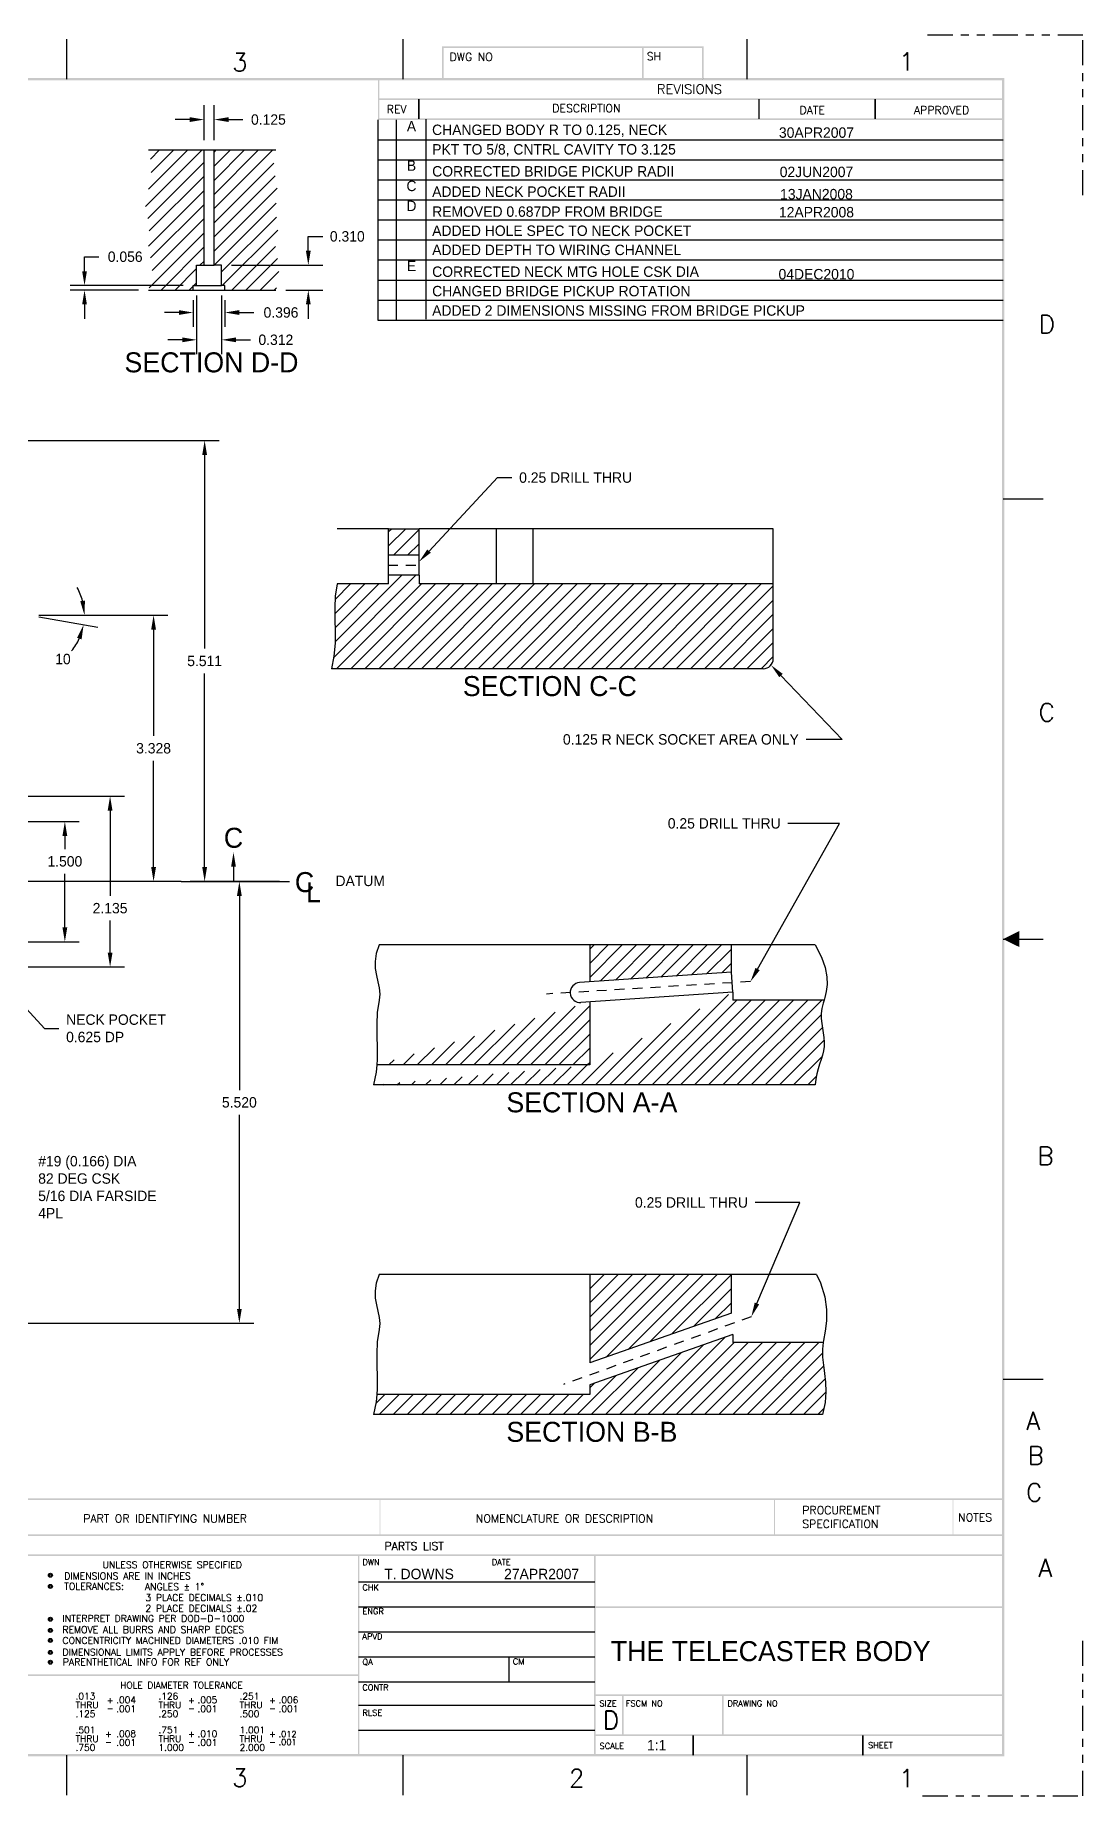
# Model space of a CAD drawing. Extents: x -2.7 to 56.6, y -23.6 to -1.4.
# Drawn here: x 18.24 to 31.32, y -23.6 to -1.6 of the extents above; entities that cross this region are included whole.
import ezdxf
from ezdxf.enums import TextEntityAlignment as Align

# ---------------------------------------------------------------- set-up
doc = ezdxf.new("R2010")
doc.units = 0
doc.header["$LTSCALE"] = 0.25
doc.header["$MEASUREMENT"] = 0
doc.linetypes.add('DASHED', pattern=[0.75, 0.5, -0.25])
doc.linetypes.add('PHANTOM', pattern=[2.5, 1.25, -0.25, 0.25, -0.25, 0.25, -0.25])
doc.layers.get('0').update_dxf_attribs({"color": 230, "linetype": 'CONTINUOUS'})
doc.layers.get('DEFPOINTS').update_dxf_attribs({"linetype": 'CONTINUOUS'})
for name, color, linetype in [('CON1', 3, 'CONTINUOUS'), ('DIM', 40, 'CONTINUOUS'), ('DRILL', 3, 'DASHED'), ('FORMAT', 5, 'CONTINUOUS'), ('OUTLINE', 7, 'CONTINUOUS')]:
    doc.layers.add(name, color=color, linetype=linetype)
doc.styles.add('MDA2', font='SIMPLEX.SHX')
doc.dimstyles.get("Standard").update_dxf_attribs({"dimtxt": 0.18, "dimasz": 0.18, "dimexe": 0.18, "dimexo": 0.0625, "dimgap": 0.09, "dimtad": 0, "dimtih": 1, "dimtoh": 1, "dimdec": 4, "dimzin": 0, "dimtxsty": 'STANDARD', "dimcen": 0.09, "dimazin": 3, "dimtfac": 1, "dimtdec": 4, "dimtofl": 0, "dimtmove": 0, "dimatfit": 3, "dimtolj": 1, "dimtzin": 0})
pattern_1 = [(45, (0.02738, 0.68423), (-0.08838835, 0.08838835), [])]
pattern_2 = [(45, (-0.52615, -0.01594), (-0.08838835, 0.08838835), [])]

# ---------------------------------------------------------------- blocks, each defined once
blk = doc.blocks.new('*D13')
at = {"color": 0, "linetype": 'BYBLOCK'}
for p, q in [((19.08, -8.758), (20.693, -8.758)), ((20.513, -8.938), (20.513, -10.267)), ((20.513, -11.906), (20.513, -10.577)), ((20.731, -12.086), (20.333, -12.086))]:
    blk.add_line(p, q, dxfattribs=at)
for points in [[(20.483, -8.938), (20.543, -8.938), (20.513, -8.758)], [(20.483, -11.906), (20.543, -11.906), (20.513, -12.086)]]:
    blk.add_solid(points, dxfattribs=at)
at = {"layer": 'DEFPOINTS', "color": 0, "linetype": 'BYBLOCK'}
for p in [(18.955, -8.758), (20.513, -12.086), (20.856, -12.086)]:
    blk.add_point(p, dxfattribs=at)
at = {"color": 0, "linetype": 'BYBLOCK', "insert": (20.513, -10.422), "char_height": 0.13, "attachment_point": 5}
blk.add_mtext('\\A1;3.328', dxfattribs=at)
blk = doc.blocks.new('*D14')
at = {"color": 0, "linetype": 'BYBLOCK'}
for p, q in [((19.078, -8.78), (19.817, -8.91)), ((19.205, -8.758), (19.83, -8.758))]:
    blk.add_line(p, q, dxfattribs=at)
for start, end in [(14.888, 29.776), (320.224, 335.112)]:
    blk.add_arc((18.955, -8.758), 0.695, start, end, dxfattribs=at)
for points in [[(19.656, -8.576), (19.597, -8.584), (19.65, -8.758)], [(19.557, -9.042), (19.614, -9.06), (19.639, -8.879)]]:
    blk.add_solid(points, dxfattribs=at)
at = {"layer": 'DEFPOINTS', "color": 0, "linetype": 'BYBLOCK'}
for p in [(18.217, -8.628), (18.955, -8.758), (18.955, -8.758), (19.08, -8.758), (19.649, -8.799)]:
    blk.add_point(p, dxfattribs=at)
at = {"color": 0, "linetype": 'BYBLOCK', "insert": (19.381, -9.307), "char_height": 0.13, "attachment_point": 5}
blk.add_mtext('\\A1;10', dxfattribs=at)
blk = doc.blocks.new('*D33')
at = {"color": 0, "linetype": 'BYBLOCK'}
for p, q in [((18.636, -11.338), (19.585, -11.338)), ((19.405, -11.518), (19.405, -11.68)), ((19.405, -12.658), (19.405, -11.99)), ((18.636, -12.838), (19.585, -12.838))]:
    blk.add_line(p, q, dxfattribs=at)
for points in [[(19.375, -11.518), (19.435, -11.518), (19.405, -11.338)], [(19.375, -12.658), (19.435, -12.658), (19.405, -12.838)]]:
    blk.add_solid(points, dxfattribs=at)
at = {"layer": 'DEFPOINTS', "color": 0, "linetype": 'BYBLOCK'}
for p in [(18.511, -11.338), (19.405, -11.338), (18.511, -12.838)]:
    blk.add_point(p, dxfattribs=at)
at = {"color": 0, "linetype": 'BYBLOCK', "insert": (19.405, -11.835), "char_height": 0.13, "attachment_point": 5}
blk.add_mtext('\\A1;1.500', dxfattribs=at)
blk = doc.blocks.new('*D35')
at = {"color": 0, "linetype": 'BYBLOCK'}
for p, q in [((18.853, -11.02), (20.15, -11.02)), ((19.97, -11.2), (19.97, -12.265)), ((19.97, -12.974), (19.97, -12.575)), ((18.834, -13.154), (20.15, -13.154))]:
    blk.add_line(p, q, dxfattribs=at)
for points in [[(19.94, -11.2), (20, -11.2), (19.97, -11.02)], [(19.94, -12.974), (20, -12.974), (19.97, -13.154)]]:
    blk.add_solid(points, dxfattribs=at)
at = {"layer": 'DEFPOINTS', "color": 0, "linetype": 'BYBLOCK'}
for p in [(18.728, -11.02), (18.709, -13.154), (19.97, -13.154)]:
    blk.add_point(p, dxfattribs=at)
at = {"color": 0, "linetype": 'BYBLOCK', "insert": (19.97, -12.42), "char_height": 0.13, "attachment_point": 5}
blk.add_mtext('\\A1;2.135', dxfattribs=at)
blk = doc.blocks.new('*D50')
at = {"color": 0, "linetype": 'BYBLOCK'}
for p, q in [((17.023, -6.576), (21.331, -6.576)), ((21.151, -6.756), (21.151, -9.176)), ((21.151, -11.906), (21.151, -9.486)), ((22.085, -12.086), (20.971, -12.086))]:
    blk.add_line(p, q, dxfattribs=at)
for points in [[(21.121, -6.756), (21.181, -6.756), (21.151, -6.576)], [(21.121, -11.906), (21.181, -11.906), (21.151, -12.086)]]:
    blk.add_solid(points, dxfattribs=at)
at = {"layer": 'DEFPOINTS', "color": 0, "linetype": 'BYBLOCK'}
for p in [(16.898, -6.576), (21.151, -12.086), (22.21, -12.086)]:
    blk.add_point(p, dxfattribs=at)
at = {"color": 0, "linetype": 'BYBLOCK', "insert": (21.151, -9.331), "char_height": 0.13, "attachment_point": 5}
blk.add_mtext('\\A1;5.511', dxfattribs=at)
blk = doc.blocks.new('*D51')
at = {"color": 0, "linetype": 'BYBLOCK'}
for p, q in [((21.286, -12.177), (20.605, -12.177)), ((20.785, -12.357), (20.785, -14.782)), ((20.785, -17.517), (20.785, -15.092)), ((16.275, -17.697), (20.965, -17.697))]:
    blk.add_line(p, q, dxfattribs=at)
for points in [[(20.755, -12.357), (20.815, -12.357), (20.785, -12.177)], [(20.755, -17.517), (20.815, -17.517), (20.785, -17.697)]]:
    blk.add_solid(points, dxfattribs=at)
at = {"layer": 'DEFPOINTS', "color": 0, "linetype": 'BYBLOCK'}
for p in [(20.785, -12.177), (21.411, -12.177), (16.15, -17.697)]:
    blk.add_point(p, dxfattribs=at)
at = {"color": 0, "linetype": 'BYBLOCK', "insert": (20.785, -14.937), "char_height": 0.13, "attachment_point": 5}
blk.add_mtext('\\A1;5.520', dxfattribs=at)
blk = doc.blocks.new('*D54')
at = {"color": 0, "linetype": 'BYBLOCK'}
for p, q in [((19.109, -4.861), (19.109, -4.681)), ((19.109, -4.681), (19.289, -4.681)), ((20.342, -5.041), (18.929, -5.041)), ((19.782, -5.097), (18.929, -5.097)), ((19.109, -5.277), (19.109, -5.457))]:
    blk.add_line(p, q, dxfattribs=at)
for points in [[(19.079, -4.861), (19.139, -4.861), (19.109, -5.041)], [(19.079, -5.277), (19.139, -5.277), (19.109, -5.097)]]:
    blk.add_solid(points, dxfattribs=at)
at = {"layer": 'DEFPOINTS', "color": 0, "linetype": 'BYBLOCK'}
for p in [(19.109, -5.041), (20.467, -5.041), (19.907, -5.097)]:
    blk.add_point(p, dxfattribs=at)
at = {"color": 0, "linetype": 'BYBLOCK', "insert": (19.617, -4.681), "char_height": 0.13, "attachment_point": 5}
blk.add_mtext('\\A1;0.056', dxfattribs=at)
blk = doc.blocks.new('*D55')
at = {"color": 0, "linetype": 'BYBLOCK'}
for p, q in [((22.247, -4.798), (22.247, -4.618)), ((22.247, -4.618), (22.427, -4.618)), ((21.289, -4.978), (22.427, -4.978)), ((21.967, -5.288), (22.427, -5.288)), ((22.247, -5.468), (22.247, -5.648))]:
    blk.add_line(p, q, dxfattribs=at)
for points in [[(22.217, -4.798), (22.277, -4.798), (22.247, -4.978)], [(22.217, -5.468), (22.277, -5.468), (22.247, -5.288)]]:
    blk.add_solid(points, dxfattribs=at)
at = {"layer": 'DEFPOINTS', "color": 0, "linetype": 'BYBLOCK'}
for p in [(21.164, -4.978), (22.247, -4.978), (21.842, -5.288)]:
    blk.add_point(p, dxfattribs=at)
at = {"color": 0, "linetype": 'BYBLOCK', "insert": (22.734, -4.618), "char_height": 0.13, "attachment_point": 5}
blk.add_mtext('\\A1;0.310', dxfattribs=at)
blk = doc.blocks.new('*D56')
at = {"color": 0, "linetype": 'BYBLOCK'}
for p, q in [((20.81, -5.413), (20.81, -5.749)), ((21.206, -5.413), (21.206, -5.749)), ((20.63, -5.569), (20.45, -5.569)), ((21.386, -5.569), (21.566, -5.569))]:
    blk.add_line(p, q, dxfattribs=at)
for points in [[(20.63, -5.539), (20.63, -5.599), (20.81, -5.569)], [(21.386, -5.539), (21.386, -5.599), (21.206, -5.569)]]:
    blk.add_solid(points, dxfattribs=at)
at = {"layer": 'DEFPOINTS', "color": 0, "linetype": 'BYBLOCK'}
for p in [(20.81, -5.288), (21.206, -5.288), (21.206, -5.569)]:
    blk.add_point(p, dxfattribs=at)
at = {"color": 0, "linetype": 'BYBLOCK', "insert": (21.906, -5.569), "char_height": 0.13, "attachment_point": 5}
blk.add_mtext('\\A1;0.396', dxfattribs=at)
blk = doc.blocks.new('*D58')
at = {"color": 0, "linetype": 'BYBLOCK'}
for p, q in [((20.778, -4.839), (20.778, -5.572)), ((21.09, -4.839), (21.09, -5.572)), ((20.598, -5.392), (20.418, -5.392)), ((21.27, -5.392), (21.45, -5.392))]:
    blk.add_line(p, q, dxfattribs=at)
for points in [[(20.598, -5.362), (20.598, -5.422), (20.778, -5.392)], [(21.27, -5.362), (21.27, -5.422), (21.09, -5.392)]]:
    blk.add_solid(points, dxfattribs=at)
at = {"layer": 'DEFPOINTS', "color": 0, "linetype": 'BYBLOCK'}
for p in [(20.778, -4.714), (21.09, -4.714), (21.09, -5.392)]:
    blk.add_point(p, dxfattribs=at)
at = {"color": 0, "linetype": 'BYBLOCK', "insert": (21.767, -5.392), "char_height": 0.13, "attachment_point": 5}
blk.add_mtext('\\A1;0.312', dxfattribs=at)
blk = doc.blocks.new('*D59')
at = {"color": 0, "linetype": 'BYBLOCK'}
for p, q in [((20.871, -2.895), (20.871, -2.46)), ((20.996, -2.895), (20.996, -2.46)), ((20.691, -2.64), (20.511, -2.64)), ((21.176, -2.64), (21.356, -2.64))]:
    blk.add_line(p, q, dxfattribs=at)
for points in [[(20.691, -2.61), (20.691, -2.67), (20.871, -2.64)], [(21.176, -2.61), (21.176, -2.67), (20.996, -2.64)]]:
    blk.add_solid(points, dxfattribs=at)
at = {"layer": 'DEFPOINTS', "color": 0, "linetype": 'BYBLOCK'}
for p in [(20.996, -2.64), (20.871, -3.02), (20.996, -3.02)]:
    blk.add_point(p, dxfattribs=at)
at = {"color": 0, "linetype": 'BYBLOCK', "insert": (21.674, -2.64), "char_height": 0.13, "attachment_point": 5}
blk.add_mtext('\\A1;0.125', dxfattribs=at)
blk = doc.blocks.new('DREV')
at = {"layer": 'CON1'}
for p, q in [((0, 0), (0, -1.25)), ((0.6, 0.01), (0.6, -1.24)), ((0.23, 0), (0.23, -1.25)), ((0, -0.25), (7.81, -0.25)), ((0, -0.5), (7.81, -0.5)), ((0, -0.75), (7.81, -0.75)), ((0, -1), (7.81, -1)), ((0, -1.25), (7.81, -1.25))]:
    blk.add_line(p, q, dxfattribs=at)
blk = doc.blocks.new('DSHEET')
at = {"layer": 'FORMAT', "color": 3, "linetype": 'PHANTOM'}
for p, q in [((-1.006, 21.509), (-1.006, 19.509)), ((0.994, 21.509), (-1.006, 21.509)), ((32.994, 21.509), (30.994, 21.509)), ((32.994, 19.509), (32.994, 21.509)), ((-1.006, 1.509), (-1.006, -0.491)), ((32.994, -0.491), (32.994, 1.509)), ((-1.006, -0.491), (0.994, -0.491)), ((30.994, -0.491), (32.994, -0.491))]:
    blk.add_line(p, q, dxfattribs=at)
at = {"layer": 'FORMAT', "color": 2}
for p, q in [((3.3, 21.46), (3.3, 20.96)), ((7.5, 21.46), (7.5, 20.96)), ((11.8, 21.46), (11.8, 20.96)), ((16, 21.46), (16, 20.96)), ((20.3, 21.46), (20.3, 20.96)), ((24.5, 21.46), (24.5, 20.96)), ((28.8, 21.46), (28.8, 20.96)), ((-0.5, 15.715), (0, 15.715)), ((32, 15.715), (32.5, 15.715)), ((-0.5, 10.215), (0, 10.215)), ((32, 10.215), (32.5, 10.215)), ((-0.5, 4.715), (0, 4.715)), ((32, 4.715), (32.5, 4.715)), ((16.8, 2.165), (18.225, 2.165)), ((18.225, 2.165), (19.65, 2.165)), ((23.95, 2.184), (26.9, 2.184)), ((16.8, 1.815), (18.225, 1.815)), ((18.225, 1.815), (19.65, 1.815)), ((23.95, 1.871), (26.9, 1.871)), ((23.95, 1.559), (26.9, 1.559)), ((16.8, 1.465), (18.225, 1.465)), ((18.225, 1.465), (19.65, 1.465)), ((16.8, 1.122), (18.225, 1.122)), ((18.225, 1.122), (19.65, 1.122)), ((23.95, 1.246), (26.9, 1.246)), ((25.826, 1.246), (25.826, 0.934)), ((23.95, 0.934), (26.9, 0.934)), ((16.8, 0.789), (18.225, 0.789)), ((18.225, 0.789), (19.65, 0.789)), ((16.8, 0.451), (18.225, 0.451)), ((18.225, 0.451), (19.65, 0.451)), ((23.95, 0.64), (26.9, 0.64)), ((23.95, 0.328), (26.9, 0.328)), ((3.3, 0.015), (3.3, -0.485)), ((7.5, 0.015), (7.5, -0.485)), ((11.8, 0.015), (11.8, -0.485)), ((16, 0.015), (16, -0.485)), ((16.797, 0.214), (18.239, 0.214)), ((18.225, 0.215), (19.65, 0.215)), ((20.3, 0.015), (20.3, -0.485)), ((24.5, 0.015), (24.5, -0.485)), ((28.8, 0.015), (28.8, -0.485))]:
    blk.add_line(p, q, dxfattribs=at)
at = {"layer": 'FORMAT', "color": 7}
blk.add_line((18.2, 2.515), (18.2, 0.215), dxfattribs=at)
at = {"layer": 'FORMAT'}
for p, q in [((10.41, 0.733), (11.21, 0.733)), ((10.81, 0.733), (10.81, 0.013)), ((11.21, 0.733), (11.21, 0.013)), ((10.41, 0.373), (9.897, 0.373)), ((10.41, 0.373), (11.21, 0.373))]:
    blk.add_line(p, q, dxfattribs=at)
at = {"layer": 'FORMAT', "color": 2}
for centre, radius in [((20.1, 2.265), 0.025), ((20.1, 2.265), 0.0117), ((20.1, 2.125), 0.025), ((20.1, 2.125), 0.0117), ((20.1, 1.715), 0.025), ((20.1, 1.575), 0.025), ((20.1, 1.715), 0.0117), ((20.1, 1.575), 0.0117), ((20.1, 1.45), 0.025), ((20.1, 1.3), 0.025), ((20.1, 1.45), 0.0117), ((20.1, 1.178), 0.025), ((20.1, 1.3), 0.0117), ((20.1, 1.178), 0.0117)]:
    blk.add_circle(centre, radius, dxfattribs=at)
at = {"layer": 'FORMAT'}
for points in [[(16, 21.16), (15.9, 21.16), (16, 20.96)], [(16, 21.16), (16.1, 21.16), (16, 20.96)], [(-0.2, 10.215), (-0.2, 10.315), (0, 10.215)], [(-0.2, 10.215), (-0.2, 10.115), (0, 10.215)], [(32.2, 10.215), (32.2, 10.315), (32, 10.215)], [(32.2, 10.215), (32.2, 10.115), (32, 10.215)], [(16, -0.185), (15.9, -0.185), (16, 0.015)], [(16, -0.185), (16.1, -0.185), (16, 0.015)]]:
    blk.add_solid(points, dxfattribs=at)
for points in [[(24.99, 21.37), (25.01, 21.35), (28.26, 21.37), (28.24, 21.35)], [(24.99, 20.96), (25.01, 20.96), (24.99, 21.37), (25.01, 21.35)], [(27.51, 21.36), (27.49, 21.36), (27.51, 20.96), (27.49, 20.96)], [(28.26, 21.37), (28.24, 21.35), (28.26, 20.964), (28.24, 20.956)], [(31.985, 20.945), (32.015, 20.975), (0.015, 20.945), (-0.015, 20.975)], [(0.015, 20.975), (-0.015, 20.975), (0.015, 0.015), (-0.015, 0.015)], [(24.21, 20.96), (24.19, 20.96), (24.21, 20.47), (24.19, 20.45)], [(28.24, 20.956), (28.26, 20.964), (28.243, 20.953), (28.257, 20.967)], [(31.985, 0.03), (32.015, 0), (31.985, 20.975), (32.015, 20.975)], [(24.21, 20.47), (24.19, 20.45), (32, 20.47), (32, 20.45)], [(18.21, 2.765), (18.23, 2.765), (18.21, 3.225), (18.23, 3.205)], [(18.2, 2.775), (18.2, 2.755), (32, 2.775), (32, 2.755)], [(18.208, 2.515), (18.228, 2.515), (18.208, 2.775), (18.228, 2.755)], [(16.79, 2.525), (16.81, 2.505), (32, 2.525), (32, 2.505)], [(16.79, 0.015), (16.81, 0.015), (16.79, 2.525), (16.81, 2.505)], [(19.66, 2.515), (19.64, 2.515), (19.66, 0.015), (19.64, 0.015)], [(23.96, 2.515), (23.94, 2.515), (23.96, 0.015), (23.94, 0.015)], [(26.91, 2.515), (26.89, 2.515), (26.91, 0.015), (26.89, 0.015)], [(26.9, 1.875), (26.9, 1.855), (32, 1.875), (32, 1.855)], [(19.65, 1.025), (19.65, 1.005), (23.95, 1.025), (23.95, 1.005)], [(0, 0.733), (0, 0.713), (10.41, 0.733), (10.39, 0.713)], [(9.91, 0.714), (9.89, 0.714), (9.91, 0.264), (9.89, 0.264)], [(10.41, 0.727), (10.39, 0.727), (10.41, 0.264), (10.39, 0.264)], [(26.9, 0.775), (26.9, 0.755), (32, 0.775), (32, 0.755)], [(27.26, 0.765), (27.24, 0.765), (27.26, 0.265), (27.24, 0.265)], [(28.51, 0.765), (28.49, 0.765), (28.51, 0.265), (28.49, 0.265)], [(8.671, 0.61), (8.651, 0.61), (8.671, 0.01), (8.651, 0.01)], [(9.91, 0.628), (9.89, 0.628), (9.91, 0.028), (9.89, 0.028)], [(10.41, 0.638), (10.39, 0.618), (10.41, 0.028), (10.39, 0.028)], [(26.9, 0.275), (26.9, 0.255), (32, 0.275), (32, 0.255)], [(28.137, 0.265), (28.117, 0.265), (28.137, 0.015), (28.117, 0.015)], [(30.258, 0.265), (30.238, 0.265), (30.258, 0.016), (30.238, 0.016)], [(0, 0.03), (0, 0), (31.985, 0.03), (32.015, 0)]]:
    blk.add_trace(points, dxfattribs=at)
at = {"layer": 'FORMAT', "color": 7}
for points in [[(24.2, 20.72), (24.2, 20.7), (32, 20.72), (32, 20.7)], [(24.71, 20.71), (24.69, 20.71), (24.71, 20.46), (24.69, 20.46)], [(28.96, 20.71), (28.94, 20.71), (28.96, 20.46), (28.94, 20.46)], [(30.41, 20.71), (30.39, 20.71), (30.41, 20.46), (30.39, 20.46)], [(18.775, 3.215), (18.765, 3.215), (18.775, 2.765), (18.765, 2.765)], [(19.328, 3.215), (19.318, 3.215), (19.328, 2.765), (19.318, 2.765)], [(24.221, 3.215), (24.211, 3.215), (24.221, 2.765), (24.211, 2.765)], [(29.148, 3.215), (29.138, 3.215), (29.148, 2.765), (29.138, 2.765)], [(31.378, 3.215), (31.368, 3.215), (31.378, 2.765), (31.368, 2.765)], [(18.229, 2.982), (18.229, 2.973), (18.77, 2.982), (18.77, 2.973)], [(0.508, 0.264), (0.528, 0.264), (0.508, 0.718), (0.528, 0.718)], [(1.456, 0.471), (1.476, 0.471), (1.456, 0.723), (1.476, 0.723)], [(3.055, 0.264), (3.075, 0.264), (3.055, 0.718), (3.075, 0.718)], [(3.847, 0.471), (3.867, 0.471), (3.847, 0.723), (3.867, 0.723)], [(8.001, 0.255), (8.021, 0.255), (8.001, 0.723), (8.021, 0.723)], [(8.671, 0.714), (8.651, 0.714), (8.671, 0.264), (8.651, 0.264)], [(0.517, 0.474), (0.517, 0.454), (8, 0.474), (8, 0.454)], [(0.001, 0.265), (0.001, 0.245), (8.668, 0.265), (8.668, 0.245)]]:
    blk.add_trace(points, dxfattribs=at)
at = {"layer": 'FORMAT', "color": 5}
blk.add_trace([(18.211, 3.225), (18.211, 3.205), (32, 3.225), (32, 3.205)], dxfattribs=at)
at = {"layer": 'FORMAT', "color": 2}
for points in [[(16.8, 0.45), (16.8, 0.44), (19.65, 0.45), (19.65, 0.44)], [(16.8, 0.22), (16.8, 0.21), (19.65, 0.22), (19.65, 0.21)]]:
    blk.add_trace(points, dxfattribs=at)
at = {"layer": 'CON1'}
for p in [(24.19, 20.45), (24.19, 19.2)]:
    blk.add_blockref('DREV', p, dxfattribs=at)
at = {"color": 2, "style": 'MDA2'}
for s, p in [('A', (32.288, 4.083)), ('B', (32.306, 3.649)), ('C', (32.286, 3.187))]:
    blk.add_text(s, height=0.225, dxfattribs=at).set_placement(p)
at = {"layer": 'FORMAT', "color": 2, "style": 'MDA2'}
for s, height, p in [('8', 0.225, (1.555, 21.066)), ('7', 0.225, (5.429, 21.059)), ('6', 0.225, (9.53, 21.058)), ('5', 0.225, (13.876, 21.054)), ('4', 0.225, (18.104, 21.061)), ('3', 0.225, (22.37, 21.059)), ('DWG NO', 0.1, (25.085, 21.188)), ('SH', 0.1, (27.548, 21.195)), ('1', 0.225, (30.698, 21.066)), ('REVISIONS', 0.12, (27.675, 20.775)), ('NOTES: UNLESS OTHERWISE SPECIFIED: ', 0.15, (0.5, 20.46)), ('REV', 0.1, (24.301, 20.534)), ('DESCRIPTION', 0.1, (26.368, 20.546)), ('DATE', 0.1, (29.456, 20.523)), ('APPROVED', 0.1, (30.885, 20.523)), ('D', 0.225, (-0.569, 17.784)), ('D', 0.225, (32.445, 17.784)), ('C', 0.225, (-0.557, 12.934)), ('C', 0.225, (32.442, 12.934)), ('B', 0.225, (-0.569, 7.392)), ('B', 0.225, (32.428, 7.392)), ('-1', 0.0825, (18.416, 3.061)), ('ITEM', 0.1, (18.865, 3.022)), ('PROCUREMENT', 0.1, (29.49, 3.028)), ('QTY', 0.1, (18.365, 2.825)), ('NO', 0.1, (18.919, 2.872)), ('PART OR IDENTIFYING NUMBER', 0.1, (20.51, 2.924)), ('NOMENCLATURE OR DESCRIPTION', 0.1, (25.413, 2.924)), ('SPECIFICATION', 0.1, (29.49, 2.856)), ('NOTES', 0.1, (31.437, 2.938)), ('PARTS LIST', 0.1, (24.271, 2.58)), ('PARTS LIST', 0.1, (24.274, 2.58)), ('A', 0.225, (-0.566, 2.246)), ('UNLESS OTHERWISE SPECIFIED', 0.085, (20.751, 2.353)), ('DWN', 0.075, (23.997, 2.392)), ('DATE', 0.075, (25.612, 2.392)), ('A', 0.225, (32.441, 2.246)), ('DIMENSIONS ARE IN INCHES', 0.085, (20.272, 2.213)), ('TOLERANCES:', 0.085, (20.272, 2.083)), ('ANGLES %%P 1%%D', 0.085, (21.28, 2.079)), ('3 PLACE DECIMALS %%P.010', 0.085, (21.286, 1.943)), ('CHK', 0.075, (23.997, 2.075)), ('INTERPRET DRAWING PER DOD-D-1000', 0.085, (20.25, 1.682)), ('2 PLACE DECIMALS %%P.02', 0.085, (21.286, 1.808)), ('ENGR', 0.075, (23.997, 1.778)), ('REMOVE ALL BURRS AND SHARP EDGES', 0.085, (20.25, 1.542)), ('CONCENTRICITY MACHINED DIAMETERS .010 FIM', 0.085, (20.25, 1.407)), ('DIMENSIONAL LIMITS APPLY BEFORE PROCESSES', 0.085, (20.25, 1.261)), ('APVD', 0.075, (23.996, 1.463)), ('PARENTHETICAL INFO FOR REF ONLY', 0.085, (20.255, 1.139)), ('QA', 0.075, (23.997, 1.144)), ('CM', 0.075, (25.876, 1.15)), ('HOLE DIAMETER TOLERANCE', 0.0825, (20.972, 0.849)), ('CONTR', 0.075, (23.996, 0.825)), ('THRU', 0.0825, (20.415, 0.602)), ('.013', 0.0825, (20.415, 0.712)), ('+', 0.075, (20.805, 0.665)), ('.004', 0.0825, (20.922, 0.665)), ('THRU', 0.0825, (21.449, 0.602)), ('.126', 0.0825, (21.449, 0.712)), ('+', 0.075, (21.819, 0.665)), ('.005', 0.0825, (21.936, 0.665)), ('THRU', 0.0825, (22.463, 0.602)), ('.251', 0.0825, (22.463, 0.712)), ('+', 0.075, (22.833, 0.665)), ('.006', 0.0825, (22.95, 0.665)), ('SIZE', 0.075, (26.957, 0.626)), ('FSCM NO', 0.075, (27.287, 0.626)), ('DRAWING NO', 0.075, (28.556, 0.626)), ('SEQ', 0.1, (0.117, 0.495)), ('NO', 0.1, (0.156, 0.355)), ('IDENT', 0.1, (0.8, 0.524)), ('F-SPEC', 0.1, (2.031, 0.524)), ('NO', 0.1, (3.433, 0.524)), ('ADDITIONAL', 0.1, (5.434, 0.529)), ('NOTES', 0.1, (8.139, 0.38)), ('REV STATUS', 0.1, (8.805, 0.37)), ('REV', 0.1, (10.008, 0.521)), ('.125', 0.0825, (20.415, 0.492)), ('-', 0.075, (20.805, 0.565)), ('.001', 0.0825, (20.922, 0.555)), ('.250', 0.0825, (21.449, 0.492)), ('-', 0.075, (21.819, 0.565)), ('.001', 0.0825, (21.936, 0.555)), ('.500', 0.0825, (22.463, 0.492)), ('-', 0.075, (22.833, 0.565)), ('.001', 0.0825, (22.95, 0.555)), ('RLSE', 0.075, (23.997, 0.509)), ('PROCESS', 0.1, (1.429, 0.304)), ('CLASSIFICATION', 0.1, (4.896, 0.311)), ('OF SHEETS', 0.1, (8.898, 0.129)), ('NEXT ASSY', 0.1, (17.046, 0.297)), ('USED ON', 0.1, (18.502, 0.297)), ('THRU', 0.0825, (20.415, 0.18)), ('.501', 0.0825, (20.415, 0.29)), ('+', 0.075, (20.785, 0.243)), ('.008', 0.0825, (20.922, 0.243)), ('THRU', 0.0825, (21.449, 0.18)), ('.751', 0.0825, (21.449, 0.29)), ('+', 0.075, (21.819, 0.243)), ('.010', 0.0825, (21.936, 0.243)), ('THRU', 0.0825, (22.463, 0.18)), ('1.001', 0.0825, (22.463, 0.29)), ('+', 0.075, (22.833, 0.243)), ('.012', 0.075, (22.95, 0.243)), ('SH', 0.1, (10.071, 0.103)), ('APPLICATION', 0.1, (17.7, 0.065)), ('.750', 0.0825, (20.415, 0.07)), ('-', 0.075, (20.785, 0.143)), ('.001', 0.0825, (20.922, 0.133)), ('1.000', 0.0825, (21.449, 0.07)), ('-', 0.075, (21.819, 0.143)), ('.001', 0.0825, (21.936, 0.133)), ('2.000', 0.0825, (22.463, 0.07)), ('-', 0.075, (22.833, 0.143)), ('.001', 0.075, (22.95, 0.143)), ('SCALE', 0.075, (26.959, 0.094)), ('SHEET', 0.075, (30.312, 0.104)), ('8', 0.225, (1.555, -0.386)), ('7', 0.225, (5.429, -0.393)), ('6', 0.225, (9.53, -0.379)), ('5', 0.225, (13.876, -0.383)), ('4', 0.225, (18.104, -0.385)), ('3', 0.225, (22.37, -0.378)), ('2', 0.225, (26.576, -0.384)), ('1', 0.225, (30.698, -0.385))]:
    blk.add_text(s, height=height, dxfattribs=at).set_placement(p)
at = {"layer": 'FORMAT', "style": 'MDA2'}
for p in [(27, 0.34), (27.002, 0.344), (27.002, 0.34)]:
    blk.add_text('D', height=0.225, dxfattribs=at).set_placement(p)

msp = doc.modelspace()

# ---------------------------------------------------------------- hatches: boundary and pattern name
at = {"layer": 'OUTLINE', "linetype": 'CONTINUOUS'}
h = msp.add_hatch(dxfattribs=at)
h.set_pattern_fill('ANSI31', color=256, style=0)
h.set_pattern_definition(pattern_2)
h.paths.add_polyline_path([(19.6494, -3.0357), (20.3451, -3.0357), (20.3451, -4.4757), (20.2516, -4.4757), (20.2516, -4.7297), (20.2096, -4.7297), (20.2096, -4.7857), (19.6494, -4.7857), (19.6778, -4.6898), (19.693, -4.6074), (19.6976, -4.5367), (19.6942, -4.4757), (19.6854, -4.4224), (19.6739, -4.3749), (19.6623, -4.3312), (19.6532, -4.2893), (19.6485, -4.2476), (19.6477, -4.2061), (19.6497, -4.1649), (19.6533, -4.1243), (19.6573, -4.0846), (19.6604, -4.046), (19.6617, -4.0087), (19.6597, -3.9731), (19.654, -3.939), (19.6453, -3.9059), (19.6353, -3.8727), (19.6254, -3.8385), (19.617, -3.8023), (19.6116, -3.7632), (19.6107, -3.7201), (19.6157, -3.6723), (19.6273, -3.6187), (19.6431, -3.5588), (19.66, -3.492), (19.6747, -3.4177), (19.6842, -3.3355), (19.6853, -3.2448), (19.6747, -3.1451)])
h = msp.add_hatch(dxfattribs=at)
h.set_pattern_fill('ANSI31', color=256, style=0)
h.set_pattern_definition(pattern_2)
h.paths.add_polyline_path([(20.4701, -4.4757), (20.4701, -3.0357), (21.2411, -3.0357), (21.2233, -3.1007), (21.2152, -3.1637), (21.2147, -3.2244), (21.2197, -3.2827), (21.2284, -3.3382), (21.2387, -3.3908), (21.2486, -3.4401), (21.2561, -3.4858), (21.2596, -3.528), (21.2597, -3.5669), (21.2573, -3.6032), (21.2531, -3.6374), (21.2483, -3.6701), (21.2435, -3.7019), (21.2399, -3.7334), (21.2383, -3.765), (21.2392, -3.7974), (21.2423, -3.8304), (21.2468, -3.8639), (21.252, -3.8979), (21.257, -3.9321), (21.2611, -3.9664), (21.2635, -4.0007), (21.2636, -4.0349), (21.2607, -4.0689), (21.2558, -4.1026), (21.2497, -4.1362), (21.2434, -4.1698), (21.238, -4.2033), (21.2346, -4.2368), (21.234, -4.2705), (21.2373, -4.3043), (21.245, -4.3387), (21.2553, -4.3757), (21.2659, -4.4177), (21.2743, -4.467), (21.2784, -4.5262), (21.2758, -4.5974), (21.2641, -4.6831), (21.2411, -4.7857), (20.6056, -4.7857), (20.6056, -4.7297), (20.5636, -4.7297), (20.5636, -4.4757)])
h = msp.add_hatch(dxfattribs=at)
h.set_pattern_fill('ANSI31', color=256, style=0)
h.set_pattern_definition(pattern_1)
h.paths.add_polyline_path([(22.6495, -8.1006), (22.6495, -7.7679), (23.031, -7.7679), (23.031, -8.1006)])
h = msp.add_hatch(dxfattribs=at)
h.set_pattern_fill('ANSI31', color=256, style=0)
h.set_pattern_definition(pattern_1)
edge = h.paths.add_edge_path()
edge.add_line((22.0057, -8.4579), (21.9821, -8.6117))
edge.add_line((21.9821, -8.6117), (21.9755, -8.7586))
edge.add_line((21.9755, -8.7586), (21.9781, -8.9028))
edge.add_line((21.9781, -8.9028), (21.9826, -9.0482))
edge.add_line((21.9826, -9.0482), (21.9813, -9.1989))
edge.add_line((21.9813, -9.1989), (21.9668, -9.359))
edge.add_line((21.9668, -9.359), (21.9344, -9.5179))
edge.add_line((27.328, -9.5179), (21.9344, -9.5179))
edge.add_line((27.453, -9.3929), (27.453, -8.4579))
edge.add_line((27.453, -8.4579), (24.451, -8.4579))
edge.add_line((24.451, -8.4579), (23.991, -8.4579))
edge.add_line((23.991, -8.4579), (23.031, -8.4579))
edge.add_line((23.031, -8.3506), (23.031, -8.4579))
edge.add_line((23.031, -8.3506), (22.6495, -8.3506))
edge.add_line((22.6495, -8.4579), (22.6495, -8.3506))
edge.add_line((22.6495, -8.4579), (22.0057, -8.4579))
h = msp.add_hatch(dxfattribs=at)
h.set_pattern_fill('ANSI31', color=256, style=0)
edge = h.paths.add_edge_path()
edge.add_line((25.1606, -12.9693), (25.1606, -13.431))
edge.add_line((26.9307, -13.3105), (25.1606, -13.431))
edge.add_line((26.9307, -13.3105), (26.9307, -12.9693))
edge.add_line((26.9477, -12.9693), (25.1606, -12.9693))
h = msp.add_hatch(dxfattribs=at)
h.set_pattern_fill('ANSI31', color=256, style=0)
edge = h.paths.add_edge_path()
edge.add_line((28.0874, -13.6593), (28.0761, -13.6979))
edge.add_line((28.0761, -13.6979), (28.0599, -13.7636))
edge.add_line((28.0599, -13.7636), (28.0523, -13.8275))
edge.add_line((28.0523, -13.8275), (28.0524, -13.89))
edge.add_line((28.0524, -13.89), (28.058, -13.9512))
edge.add_line((28.058, -13.9512), (28.0668, -14.011))
edge.add_line((28.0668, -14.011), (28.0766, -14.0696))
edge.add_line((28.0766, -14.0696), (28.0852, -14.127))
edge.add_line((28.0852, -14.127), (28.0903, -14.1832))
edge.add_line((28.0903, -14.1832), (28.0897, -14.2382))
edge.add_line((28.0897, -14.2382), (28.0818, -14.2923))
edge.add_line((28.0818, -14.2923), (28.068, -14.3462))
edge.add_line((28.068, -14.3462), (28.0504, -14.4009))
edge.add_line((28.0504, -14.4009), (28.0311, -14.4573))
edge.add_line((28.0311, -14.4573), (28.0122, -14.5164))
edge.add_line((28.0122, -14.5164), (27.9957, -14.5791))
edge.add_line((27.9957, -14.5791), (27.9838, -14.6465))
edge.add_line((27.9838, -14.6465), (27.9786, -14.7193))
edge.add_line((27.9786, -14.7193), (22.46, -14.7193))
edge.add_line((22.5007, -14.4693), (22.4924, -14.5604))
edge.add_line((22.4924, -14.5604), (22.46, -14.7193))
edge.add_line((25.1606, -14.4693), (22.5007, -14.4693))
edge.add_line((25.1606, -13.6815), (25.1606, -14.4693))
edge.add_line((26.9477, -13.5599), (25.0513, -13.689))
edge.add_line((26.9477, -13.5599), (26.9477, -13.6593))
edge.add_line((28.0874, -13.6593), (26.9477, -13.6593))
h = msp.add_hatch(dxfattribs=at)
h.set_pattern_fill('ANSI31', color=256, style=0)
edge = h.paths.add_edge_path()
edge.add_line((26.9307, -17.5724), (25.1606, -18.1915))
edge.add_line((26.9307, -17.5724), (26.9307, -17.0865))
edge.add_line((25.1606, -17.0865), (25.1606, -18.1915))
edge.add_line((26.9477, -17.0865), (25.1606, -17.0865))
h = msp.add_hatch(dxfattribs=at)
h.set_pattern_fill('ANSI31', color=256, style=0)
h.paths.add_polyline_path([(22.5007, -18.5866), (22.4924, -18.6776), (22.46, -18.8365), (28.0689, -18.8365), (28.1002, -18.6883), (28.1113, -18.553), (28.1074, -18.433), (28.0946, -18.3241), (28.0794, -18.2219), (28.0682, -18.1219), (28.0673, -18.02), (28.0773, -17.9374), (26.9477, -17.9374), (26.9477, -17.8381), (25.1606, -18.4647), (25.1606, -18.5865)])

# ---------------------------------------------------------------- linework, layer by layer
at = {"layer": 'DIM', "linetype": 'CONTINUOUS'}
for p, q in [((23.1538, -8.0477), (24.0098, -7.1299)), ((24.0098, -7.1299), (24.1898, -7.1299)), ((27.5492, -9.6021), (28.3128, -10.4015)), ((28.3128, -10.4015), (27.863, -10.4015)), ((27.2575, -13.2708), (28.2818, -11.4511)), ((28.2818, -11.4511), (27.6364, -11.4511)), ((20.7118, -11.9906), (20.7118, -12.1769)), ((20.0563, -12.1769), (2.2377, -12.1763)), ((20.0563, -12.1769), (21.4107, -12.1769)), ((20.7118, -12.1769), (20.5267, -12.1769)), ((17.6284, -13.2242), (18.3512, -14.0119)), ((18.3512, -14.0119), (18.5312, -14.0119)), ((27.7841, -16.1883), (27.2269, -16.1883)), ((27.2494, -17.4493), (27.7841, -16.1883))]:
    msp.add_line(p, q, dxfattribs=at)
for points in [[(23.1757, -8.0682), (23.1318, -8.0273), (23.031, -8.1794)], [(27.5275, -9.6228), (27.5709, -9.5814), (27.4248, -9.4719)], [(20.7418, -11.9906), (20.6818, -11.9906), (20.7118, -11.8106)], [(27.2837, -13.2855), (27.2314, -13.2561), (27.1692, -13.4277)], [(27.277, -17.461), (27.2218, -17.4376), (27.1792, -17.615)]]:
    msp.add_solid(points, dxfattribs=at)
at = {"layer": 'DRILL', "linetype": 'DASHED'}
for points in [[(22.6375, -8.2256), (23.031, -8.2256)], [(27.1692, -13.4277), (24.6191, -13.5824)], [(27.1792, -17.615), (24.8316, -18.4622)]]:
    msp.add_lwpolyline(points, dxfattribs=at)
at = {"layer": 'OUTLINE', "linetype": 'CONTINUOUS'}
for p, q in [((19.6494, -3.0357), (20.3451, -3.0357)), ((20.3451, -4.4757), (20.3451, -3.0357)), ((20.3451, -3.0357), (20.4701, -3.0357)), ((20.4701, -4.4757), (20.4701, -3.0357)), ((20.4701, -3.0357), (21.2411, -3.0357)), ((20.2516, -4.7297), (20.2516, -4.4757)), ((20.2516, -4.4757), (20.3451, -4.4757)), ((20.3451, -4.4757), (20.4701, -4.4757)), ((20.5636, -4.4757), (20.4701, -4.4757)), ((20.5636, -4.7297), (20.5636, -4.4757)), ((19.6494, -4.7857), (20.2096, -4.7857)), ((20.2096, -4.7857), (20.2096, -4.7297)), ((20.2096, -4.7297), (20.2516, -4.7297)), ((20.2096, -4.7857), (20.6056, -4.7857)), ((20.2516, -4.7297), (20.5636, -4.7297)), ((20.6056, -4.7297), (20.5636, -4.7297)), ((20.6056, -4.7857), (20.6056, -4.7297)), ((20.6056, -4.7857), (21.2411, -4.7857)), ((22.6495, -7.7679), (22.0057, -7.7679)), ((22.6495, -7.7679), (23.031, -7.7679)), ((22.6495, -8.1006), (22.6495, -7.7679)), ((23.991, -7.7679), (23.031, -7.7679)), ((23.031, -8.1006), (23.031, -7.7679)), ((24.451, -7.7679), (23.991, -7.7679)), ((23.991, -7.7679), (23.991, -8.4579)), ((27.453, -7.7679), (24.451, -7.7679)), ((24.451, -7.7679), (24.451, -8.4579)), ((27.453, -8.4579), (27.453, -7.7679)), ((23.031, -8.1006), (22.6495, -8.1006)), ((22.6495, -8.3506), (22.6495, -8.1006)), ((23.031, -8.3506), (23.031, -8.1006)), ((23.031, -8.3506), (22.6495, -8.3506)), ((22.6495, -8.4579), (22.6495, -8.3506)), ((23.031, -8.3506), (23.031, -8.4579)), ((22.6495, -8.4579), (22.0057, -8.4579)), ((23.991, -8.4579), (23.031, -8.4579)), ((24.451, -8.4579), (23.991, -8.4579)), ((27.453, -8.4579), (24.451, -8.4579)), ((27.453, -9.3929), (27.453, -8.4579)), ((27.328, -9.5179), (21.9344, -9.5179)), ((25.1606, -12.9693), (22.5313, -12.9693)), ((26.9477, -12.9693), (25.1606, -12.9693)), ((25.1606, -12.9693), (25.1606, -13.431)), ((26.9307, -13.3105), (26.9307, -12.9693)), ((27.9786, -12.9693), (26.9477, -12.9693)), ((26.9307, -13.3105), (25.0338, -13.4396)), ((26.9477, -13.5599), (26.9307, -13.3105)), ((26.9477, -13.5599), (25.0513, -13.689)), ((26.9477, -13.5599), (26.9477, -13.6593)), ((25.1606, -13.6815), (25.1606, -14.4693)), ((28.0874, -13.6593), (26.9477, -13.6593)), ((25.1606, -14.4693), (22.5007, -14.4693)), ((27.9786, -14.7193), (22.46, -14.7193)), ((25.1606, -17.0865), (22.5313, -17.0865)), ((26.9477, -17.0865), (25.1606, -17.0865)), ((25.1606, -17.0865), (25.1606, -18.1915)), ((26.9307, -17.5724), (26.9307, -17.0865)), ((27.9941, -17.0865), (26.9477, -17.0865)), ((26.9307, -17.5724), (25.1606, -18.1915)), ((26.9477, -17.8381), (25.1606, -18.4647)), ((26.9477, -17.8381), (26.9477, -17.9374)), ((28.0773, -17.9374), (26.9477, -17.9374)), ((25.1606, -18.4647), (25.1606, -18.5865)), ((25.1606, -18.5865), (22.5007, -18.5866)), ((28.0689, -18.8365), (22.46, -18.8365))]:
    msp.add_line(p, q, dxfattribs=at)
for points in [[(22.0057, -8.4579), (21.9821, -8.6117), (21.9755, -8.7586), (21.9781, -8.9028), (21.9826, -9.0482), (21.9813, -9.1989), (21.9668, -9.359), (21.9344, -9.5179)], [(22.5313, -12.9693), (22.4936, -13.0769), (22.4795, -13.1751), (22.4827, -13.2656), (22.4967, -13.3501), (22.5151, -13.43), (22.5313, -13.5071), (22.5388, -13.583), (22.5313, -13.6593)], [(27.9786, -12.9693), (28.0561, -13.1212), (28.1027, -13.2526), (28.1242, -13.3662), (28.1264, -13.4649), (28.1153, -13.5512), (28.0966, -13.628), (28.0874, -13.6593)], [(22.5313, -13.6593), (22.5077, -13.8131), (22.5011, -13.96), (22.5037, -14.1042), (22.5082, -14.2496), (22.507, -14.4003), (22.5007, -14.4693)], [(28.0874, -13.6593), (28.0761, -13.6979), (28.0599, -13.7636), (28.0523, -13.8275), (28.0524, -13.89), (28.058, -13.9512), (28.0668, -14.011), (28.0766, -14.0696), (28.0852, -14.127), (28.0903, -14.1832), (28.0897, -14.2382), (28.0818, -14.2923), (28.068, -14.3462), (28.0504, -14.4009), (28.0311, -14.4573), (28.0122, -14.5164), (27.9957, -14.5791), (27.9838, -14.6465), (27.9786, -14.7193)], [(22.5007, -14.4693), (22.4924, -14.5604), (22.46, -14.7193)], [(22.5313, -17.0865), (22.4936, -17.1941), (22.4795, -17.2924), (22.4827, -17.3829), (22.4967, -17.4673), (22.5151, -17.5473), (22.5313, -17.6244), (22.5388, -17.7003), (22.5313, -17.7765)], [(27.9941, -17.0865), (28.0449, -17.1898), (28.0989, -17.3667), (28.1194, -17.5249), (28.1164, -17.6669), (28.1001, -17.7951), (28.0804, -17.9119), (28.0773, -17.9374)], [(22.5313, -17.7765), (22.5077, -17.9303), (22.5011, -18.0773), (22.5037, -18.2214), (22.5082, -18.3668), (22.507, -18.5175), (22.5007, -18.5866)], [(28.0773, -17.9374), (28.0673, -18.02), (28.0682, -18.1219), (28.0794, -18.2219), (28.0946, -18.3241), (28.1074, -18.433), (28.1113, -18.553), (28.1002, -18.6883), (28.0689, -18.8365)], [(22.5007, -18.5866), (22.4924, -18.6776), (22.46, -18.8365)]]:
    msp.add_lwpolyline(points, dxfattribs=at)
for centre, start, end in [((27.328, -9.3929), 270, 0), ((25.0426, -13.5643), 94.01587, 274.01587)]:
    msp.add_arc(centre, 0.125, start, end, dxfattribs=at)

# ---------------------------------------------------------------- block references
at = {"layer": 'DIM', "linetype": 'CONTINUOUS'}
msp.add_blockref('DSHEET', (-1.6749, -23.1103), dxfattribs=at)

# ---------------------------------------------------------------- texts
for s, height, p in [('A', 0.13, (22.9347, -2.8042)), ('30APR2007', 0.13, (27.9929, -2.8832)), ('B', 0.13, (22.9347, -3.2955)), ('02JUN2007', 0.13, (27.9929, -3.3745)), ('C', 0.13, (22.9347, -3.5497)), ('D', 0.13, (22.9347, -3.7988)), ('13JAN2008', 0.13, (27.9929, -3.6525)), ('12APR2008', 0.13, (27.9929, -3.8778)), ('E', 0.13, (22.9347, -4.5497)), ('04DEC2010', 0.13, (27.9929, -4.6525)), ('SECTION D-D', 0.25, (20.4368, -5.8142)), ('SECTION C-C', 0.25, (24.6624, -9.8596)), ('C', 0.25, (20.7118, -11.7555)), ('C', 0.25, (21.5989, -12.3091)), ('L', 0.25, (21.7109, -12.4351)), ('SECTION A-A', 0.25, (25.188, -15.061)), ('SECTION B-B', 0.25, (25.188, -19.1783))]:
    msp.add_text(s, height=height, dxfattribs=at).set_placement(p, align=Align.CENTER)
for s, height, p in [('CHANGED BODY R TO 0.125, NECK', 0.13, (23.1921, -2.8485)), ('PKT TO 5/8, CNTRL CAVITY TO 3.125', 0.13, (23.1933, -3.0925)), ('CORRECTED BRIDGE PICKUP RADII', 0.13, (23.1933, -3.3671)), ('ADDED NECK POCKET RADII', 0.13, (23.1933, -3.6212)), ('REMOVED 0.687DP FROM BRIDGE', 0.13, (23.1933, -3.8704)), ('ADDED HOLE SPEC TO NECK POCKET', 0.13, (23.1933, -4.1096)), ('ADDED DEPTH TO WIRING CHANNEL', 0.13, (23.1933, -4.3489)), ('CORRECTED NECK MTG HOLE CSK DIA', 0.13, (23.1933, -4.6212)), ('CHANGED BRIDGE PICKUP ROTATION', 0.13, (23.1933, -4.864)), ('ADDED 2 DIMENSIONS MISSING FROM BRIDGE PICKUP', 0.13, (23.1933, -5.1068)), ('DATUM', 0.13, (21.9856, -12.234)), ('T. DOWNS', 0.13, (22.5953, -20.8946)), ('27APR2007', 0.13, (24.0913, -20.8946)), ('THE TELECASTER BODY', 0.25, (25.4239, -21.919)), ('1:1', 0.13, (25.877, -23.0335))]:
    msp.add_text(s, height=height, dxfattribs=at).set_placement(p)
at = {"layer": 'DIM', "linetype": 'CONTINUOUS', "char_height": 0.13}
for s, insert, attachment_point in [('\\A1;0.25 DRILL THRU', (24.2798, -7.1299), 4), ('\\A1;0.125 R NECK SOCKET AREA ONLY', (27.773, -10.4015), 6), ('\\A1;0.25 DRILL THRU', (27.5464, -11.4511), 6), ('NECK POCKET\\P0.625 DP', (18.6212, -14.0119), 4), ('#19 (0.166) DIA\\P82 DEG CSK\\P5/16 DIA FARSIDE\\P4PL', (18.2727, -15.9965), 4), ('\\A1;0.25 DRILL THRU', (27.1369, -16.1883), 6)]:
    msp.add_mtext(s, dxfattribs=dict(at, insert=insert, attachment_point=attachment_point))

# ---------------------------------------------------------------- dimensions: what is measured, and where the dimension line sits
at = {"layer": 'DIM', "linetype": 'CONTINUOUS'}
for base, p1, p2, picture, middle, set_off in [((20.4701, -2.656), (20.3451, -3.0357), (20.4701, -3.0357), '*D59', (21.1476, -2.656), (-0.5262, -0.0159)), ((20.6056, -5.0665), (20.2096, -4.7857), (20.6056, -4.7857), '*D56', (21.3047, -5.0665), (-0.6009, 0.5022)), ((20.5636, -5.4079), (20.2516, -4.7297), (20.5636, -4.7297), '*D58', (21.2411, -5.4079), (-0.5262, -0.0159))]:
    dim = msp.add_linear_dim(base=base, p1=p1, p2=p2, dimstyle='STANDARD', override={"dimtxt": 0.13, "dimexo": 0.125, "dimdec": 3, "dimtdec": 1}, dxfattribs=at)
    dim.commit()
    dim.dimension.update_dxf_attribs({"geometry": picture, "text_midpoint": middle, "insert": set_off})
for base, p1, p2, picture, middle, set_off in [((21.646, -4.4757), (21.2411, -4.7857), (20.5636, -4.4757), '*D55', (22.1327, -4.1157), (-0.6009, 0.5022)), ((18.8508, -4.7297), (19.6494, -4.7857), (20.2096, -4.7297), '*D54', (19.3591, -4.3697), (-0.2578, 0.3111)), ((20.3519, -12.1769), (16.0983, -6.6662), (21.4107, -12.1769), '*D50', (20.3519, -9.4216), (-0.7994, -0.0905)), ((19.7133, -12.1769), (18.156, -8.8488), (20.0563, -12.1769), '*D13', (19.7133, -10.5128), (-0.7994, -0.0905))]:
    dim = msp.add_linear_dim(base=base, p1=p1, p2=p2, angle=90, dimstyle='STANDARD', override={"dimtxt": 0.13, "dimexo": 0.125, "dimdec": 3, "dimtdec": 1}, dxfattribs=at)
    dim.commit()
    dim.dimension.update_dxf_attribs({"geometry": picture, "text_midpoint": middle, "insert": set_off})
dim = msp.add_angular_dim_2l(base=(18.8495, -8.8892), line1=((18.156, -8.8488), (17.4174, -8.7185)), line2=((18.281, -8.8488), (18.156, -8.8488)), text='10', dimstyle='STANDARD', override={"dimtxt": 0.13, "dimexo": 0.125, "dimdec": 3, "dimtdec": 1}, dxfattribs=at)
dim.commit()
dim.dimension.update_dxf_attribs({"geometry": '*D14', "text_midpoint": (18.5817, -9.3977), "dimtype": 162, "insert": (-0.7994, -0.0905)})
for base, p1, p2, picture, middle in [((19.1703, -13.2449), (17.9291, -11.1101), (17.9096, -13.2449), '*D35', (19.1703, -12.5104)), ((18.6055, -11.428), (17.712, -12.928), (17.712, -11.428), '*D33', (18.6055, -11.9255))]:
    dim = msp.add_linear_dim(base=base, p1=p1, p2=p2, angle=90, dimstyle='STANDARD', override={"dimtxt": 0.13, "dimexo": 0.125, "dimdec": 3, "dimtdec": 1}, dxfattribs=at)
    dim.commit()
    dim.dimension.update_dxf_attribs({"geometry": picture, "text_midpoint": middle, "dimtype": 160, "insert": (-0.7994, -0.0905)})
dim = msp.add_linear_dim(base=(20.7854, -12.1769), p1=(16.1496, -17.6971), p2=(21.4107, -12.1769), angle=90, dimstyle='STANDARD', override={"dimtxt": 0.13, "dimexo": 0.125, "dimdec": 3, "dimtdec": 1}, dxfattribs=at)
dim.commit()
dim.dimension.update_dxf_attribs({"geometry": '*D51', "text_midpoint": (20.7854, -14.937), "dimtype": 160})

doc.saveas('drawing.dxf')
